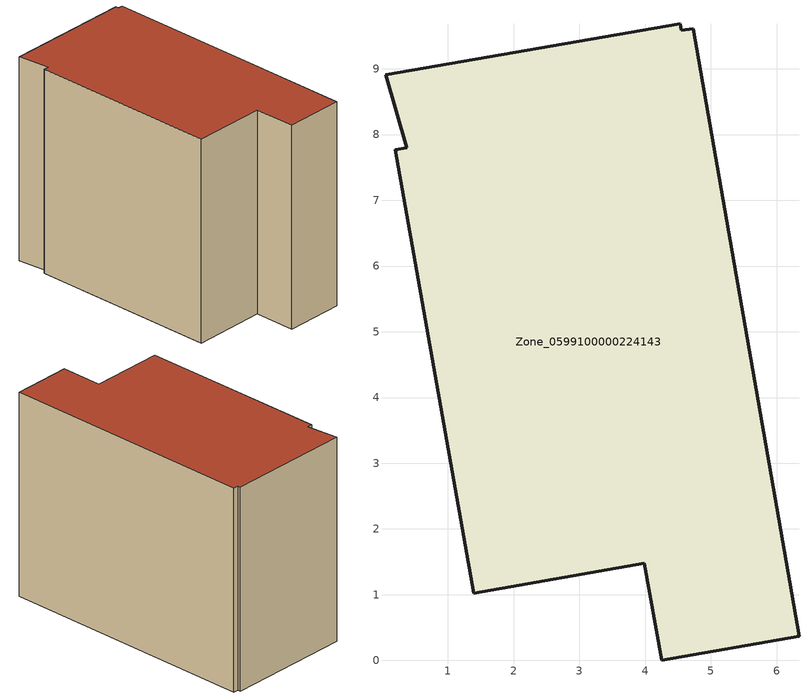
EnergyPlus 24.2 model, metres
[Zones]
Zone_0599100000224143
 floor ground (C_G): 0.05,8.91 4.53,9.69 4.55,9.58 4.73,9.61 6.34,0.37 4.25,0 3.99,1.48 1.39,1.02 0.2,7.77 0.38,7.8 z0
 wall outside (C_F): 4.73,9.61 4.55,9.58 4.53,9.69 0.05,8.91 0.38,7.8 0.2,7.77 1.39,1.02 3.99,1.48 4.25,0 6.34,0.37 4.73,9.61 z0:7.45
 roof outside (C_R): 0.38,7.8 0.2,7.77 1.39,1.02 3.99,1.48 4.25,0 6.34,0.37 4.73,9.61 4.55,9.58 4.53,9.69 0.05,8.91 z7.45
[BUILDING]
Pand.0599100000224143: North Axis=0; Terrain=City; Loads Convergence Tolerance Value=0.04; Temperature Convergence Tolerance Value=0.4; Solar Distribution=FullExterior; Maximum Number of Warmup Days=25; Minimum Number of Warmup Days=1
[Site:Location]
Rotterdam.The.Hague.AP_ZH_NLD Design_Conditions: Latitude=51.96; Longitude=4.45; Time Zone=1; Elevation=-4.5
[SITE:GROUNDTEMPERATURE:BUILDINGSURFACE]
18, 18, 18, 18, 18, 18, 18, 18, 18, 18, 18, 18
[MATERIAL] Thermal Absorptance=0.9; Solar Absorptance=0.7; Visible Absorptance=0.7
Name | Roughness | Thickness | Conductivity | Density | Specific Heat
G.TC.1946 | MediumSmooth | 0.15 | 1 | 540 | 1210
F.TC.1946 | Rough | 0.3 | 0.857143 | 1920 | 840
R.TC.1946 | MediumRough | 0.2 | 0.909091 | 1500 | 1000
[CONSTRUCTION]
C_G: G.TC.1946
C_F: F.TC.1946
C_R: R.TC.1946
[ZONE]
Zone_0599100000224143: Type=1; Multiplier=1; Ceiling Height=Autocalculate; Volume=Autocalculate; Floor Area=autocalculate; Part of Total Floor Area=Yes
[ZONEINFILTRATION:DESIGNFLOWRATE]
Infil_Zone_0599100000224143: Zone or ZoneList or Space or SpaceList=Zone_0599100000224143; Schedule=AlwaysOn; Design Flow Rate Calculation Method=Flow/Area; Flow Rate per Floor Area=0.003; Constant Term Coefficient=1; Temperature Term Coefficient=0; Velocity Term Coefficient=0; Velocity Squared Term Coefficient=0
[HVACTEMPLATE:ZONE:IDEALLOADSAIRSYSTEM]
Zone_0599100000224143: Maximum Heating Supply Air Temperature=50; Minimum Cooling Supply Air Temperature=13; Maximum Heating Supply Air Humidity Ratio=0.0156; Minimum Cooling Supply Air Humidity Ratio=0.0077; Heating Limit=NoLimit; Cooling Limit=NoLimit; Dehumidification Control Type=ConstantSensibleHeatRatio; Cooling Sensible Heat Ratio=0.7; Dehumidification Setpoint=60; Humidification Control Type=None; Humidification Setpoint=30; Outdoor Air Method=None; Outdoor Air Flow Rate per Person=0.00944; Outdoor Air Flow Rate per Zone Floor Area=0; Outdoor Air Flow Rate per Zone=0; Demand Controlled Ventilation Type=None; Outdoor Air Economizer Type=NoEconomizer; Heat Recovery Type=None; Sensible Heat Recovery Effectiveness=0.7; Latent Heat Recovery Effectiveness=0.65
[ZONECONTROL:THERMOSTAT]
ThermostatControl_Zone_0599100000224143: Zone or ZoneList=Zone_0599100000224143; Control Type Schedule=DualSetpointControlType; Control 1=Thermostat_Zone_0599100000224143; Temperature Difference Between Cutout And Setpoint=0
[THERMOSTATSETPOINT:DUALSETPOINT]
Thermostat_Zone_0599100000224143: Heating Setpoint Temperature Schedule=HeatingSetpoint_Zone_0599100000224143; Cooling Setpoint Temperature Schedule=CoolingSetpoint_Zone_0599100000224143
[SCHEDULE:COMPACT]
HeatingSetpoint_Zone_0599100000224143: Through: 12/31, For: AllDays, Until: 24:00, 21
CoolingSetpoint_Zone_0599100000224143: Through: 12/31, For: AllDays, Until: 24:00, 24
DualSetpointControlType: Through: 12/31, For: AllDays, Until: 24:00, 4
AlwaysOn: Through: 12/31, For: AllDays, Until: 24:00, 1
